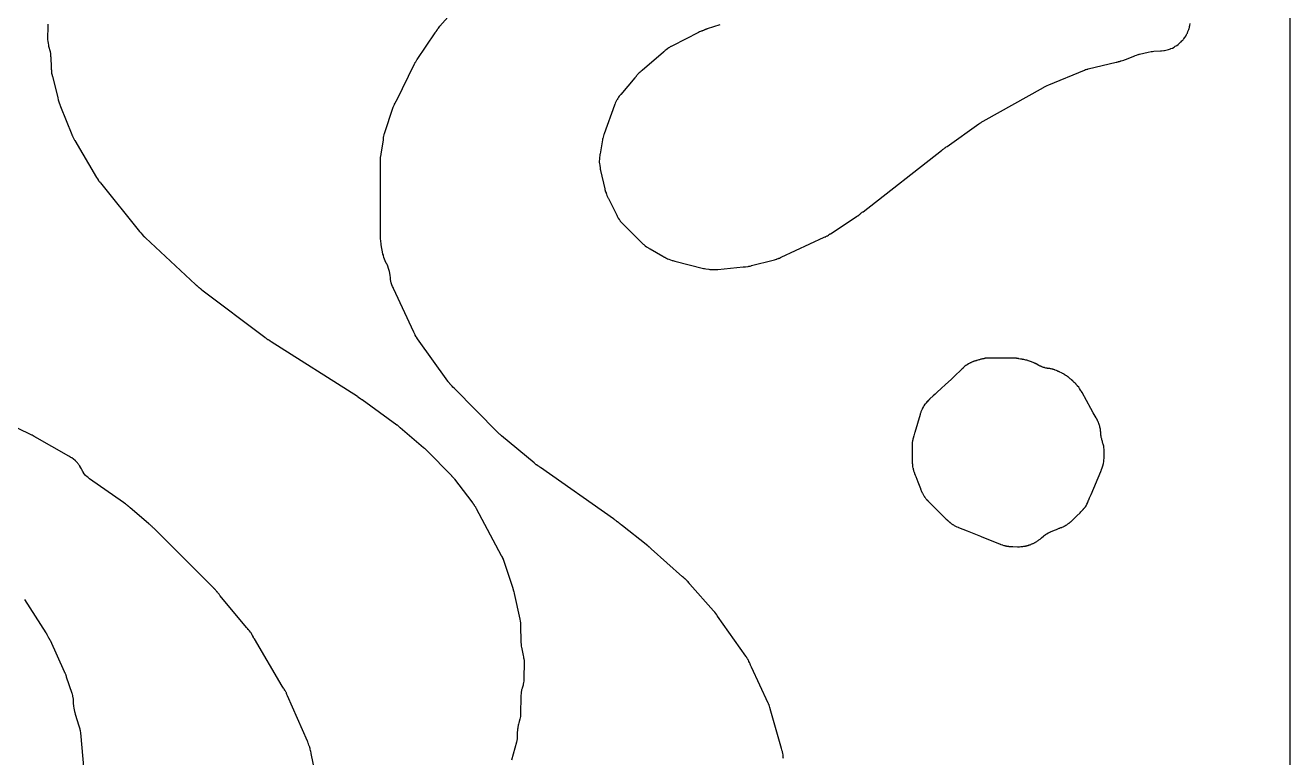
# Model space of a CAD drawing. Header units: millimetres. Extents: x 0 to 300, y 0 to 300.
# Drawn here: x 198.3 to 300.1, y 182.2 to 241.1 of the extents above; entities that cross this region are included whole.
import ezdxf

# ---------------------------------------------------------------- set-up
doc = ezdxf.new("R2010")
doc.units = ezdxf.units.MM
doc.layers.add('CUT', color=7, linetype='CONTINUOUS')

msp = doc.modelspace()

# ---------------------------------------------------------------- linework, layer by layer
at = {"layer": 'CUT'}
for points in [[(300.08, 298.84), (300.08, 1.15)], [(259.33, 182.12), (259.32, 182.21), (259.32, 182.25), (259.32, 182.28), (259.31, 182.41), (259.29, 182.54), (259.26, 182.66), (259.25, 182.69), (259.21, 182.81), (259.21, 182.82), (259.18, 182.92), (258.26, 186.12), (258.26, 186.13), (258.25, 186.16), (258.24, 186.23), (258.21, 186.33), (258.18, 186.4), (258.17, 186.44), (258.13, 186.51), (258.12, 186.53), (258.12, 186.54), (258.1, 186.57), (256.76, 189.47), (256.71, 189.59), (256.69, 189.65), (256.66, 189.71), (256.65, 189.75), (256.6, 189.84), (256.55, 189.94), (256.55, 189.95), (256.52, 190.01), (256.51, 190.04), (256.47, 190.1), (256.46, 190.11), (256.46, 190.12), (256.44, 190.15), (256.42, 190.2), (256.4, 190.23), (256.39, 190.24), (256.38, 190.26), (256.33, 190.32), (256.33, 190.33), (256.31, 190.36), (254.02, 193.59), (254, 193.62), (253.96, 193.7), (253.89, 193.79), (253.8, 193.9), (253.72, 193.99), (253.71, 194), (251.81, 196.15), (251.8, 196.17), (251.78, 196.19), (251.76, 196.22), (251.75, 196.23), (251.73, 196.25), (251.71, 196.27), (251.65, 196.35), (251.59, 196.41), (251.56, 196.44), (251.55, 196.45), (251.48, 196.52), (251.41, 196.58), (251.4, 196.59), (251.38, 196.61), (251.36, 196.63), (251.34, 196.65), (251.31, 196.67), (251.3, 196.68), (251.29, 196.69), (251.28, 196.7), (251.2, 196.76), (248.69, 198.99), (248.65, 199.04), (248.62, 199.06), (248.58, 199.1), (248.56, 199.12), (248.52, 199.15), (248.51, 199.16), (248.5, 199.17), (248.47, 199.19), (248.44, 199.22), (248.41, 199.25), (248.32, 199.32), (248.29, 199.34), (246.37, 200.84), (246.35, 200.86), (246.34, 200.87), (246.26, 200.93), (246.21, 200.98), (246.2, 200.99), (246.18, 201), (246.16, 201.02), (246.15, 201.02), (246.14, 201.03), (246.12, 201.05), (246.09, 201.08), (246, 201.15), (245.99, 201.16), (245.98, 201.17), (245.97, 201.17), (245.96, 201.18), (245.9, 201.23), (245.89, 201.24), (245.88, 201.25), (245.83, 201.29), (245.78, 201.32), (245.74, 201.35), (245.73, 201.36), (245.7, 201.38), (245.67, 201.4), (245.65, 201.41), (239.77, 205.54), (239.72, 205.58), (239.67, 205.62), (239.57, 205.67), (239.56, 205.68), (239.46, 205.75), (239.44, 205.77), (239.3, 205.9), (239.27, 205.92), (236.65, 208.08), (236.61, 208.12), (236.53, 208.19), (236.52, 208.19), (236.47, 208.24), (236.45, 208.26), (236.4, 208.3), (236.33, 208.37), (232.84, 211.92), (232.83, 211.93), (232.82, 211.94), (232.73, 212.02), (232.66, 212.08), (232.63, 212.11), (232.56, 212.19), (232.53, 212.23), (232.52, 212.23), (232.51, 212.25), (232.5, 212.27), (232.49, 212.28), (232.48, 212.3), (232.43, 212.36), (232.41, 212.39), (232.38, 212.42), (232.35, 212.45), (232.35, 212.46), (232.33, 212.48), (229.88, 215.9), (229.82, 215.98), (229.81, 216), (229.8, 216.02), (229.76, 216.07), (229.69, 216.19), (229.69, 216.2), (229.68, 216.21), (229.61, 216.39), (229.59, 216.44), (227.94, 219.96), (227.91, 220.02), (227.86, 220.11), (227.8, 220.25), (227.75, 220.41), (227.73, 220.54), (227.71, 220.68), (227.7, 220.85), (227.69, 220.97), (227.67, 221.04), (227.67, 221.06), (227.66, 221.09), (227.65, 221.19), (227.62, 221.33), (227.58, 221.48), (227.52, 221.65), (227.51, 221.67), (227.48, 221.75), (227.45, 221.82), (227.44, 221.85), (227.4, 221.93), (227.39, 221.95), (227.36, 222), (227.35, 222.03), (227.34, 222.05), (227.27, 222.18), (227.21, 222.3), (227.19, 222.38), (227.18, 222.42), (227.17, 222.43), (227.13, 222.63), (227.1, 222.72), (227.1, 222.73), (226.96, 223.46), (226.95, 223.51), (226.95, 223.59), (226.93, 223.7), (226.92, 223.76), (226.91, 223.96), (226.91, 230.47), (226.92, 230.64), (226.94, 230.71), (226.95, 230.78), (226.97, 230.91), (227.13, 231.92), (227.14, 232.02), (227.14, 232.08), (227.14, 232.11), (227.14, 232.12), (227.15, 232.15), (227.15, 232.16), (227.16, 232.2), (227.17, 232.22), (227.19, 232.32), (227.2, 232.36), (227.22, 232.41), (227.93, 234.55), (227.99, 234.7), (228.02, 234.76), (228.03, 234.78), (228.03, 234.79), (228.08, 234.87), (228.1, 234.91), (228.13, 234.96), (228.13, 234.97), (228.14, 234.99), (228.18, 235.05), (229.63, 238.02), (229.65, 238.06), (229.65, 238.08), (229.66, 238.09), (229.67, 238.11), (229.74, 238.19), (229.78, 238.25), (229.83, 238.34), (229.85, 238.38), (231.29, 240.52), (231.29, 240.53), (231.3, 240.54), (231.38, 240.63), (231.38, 240.64), (231.46, 240.74), (231.48, 240.78), (231.49, 240.8), (231.5, 240.81), (231.52, 240.85), (231.53, 240.86), (231.53, 240.87), (231.56, 240.9), (231.67, 241.05), (233.42, 243.02)], [(200.11, 241.21), (200.11, 241.1), (200.11, 240.97), (200.1, 240.11), (200.1, 240.1), (200.1, 240.06), (200.1, 239.96), (200.12, 239.86), (200.12, 239.83), (200.14, 239.69), (200.17, 239.53), (200.19, 239.45), (200.3, 239.01), (200.33, 238.84), (200.33, 238.8), (200.34, 238.78), (200.34, 238.75), (200.34, 238.71), (200.35, 238.62), (200.36, 238.58), (200.36, 238.51), (200.36, 238.49), (200.36, 238.46), (200.36, 238.45), (200.38, 237.84), (200.38, 237.82), (200.39, 237.7), (200.39, 237.67), (200.4, 237.58), (200.4, 237.55), (200.41, 237.55), (200.41, 237.54), (200.41, 237.53), (200.41, 237.51), (200.41, 237.48), (200.42, 237.42), (200.42, 237.35), (200.42, 237.33), (200.43, 237.26), (200.44, 237.23), (200.44, 237.22), (200.45, 237.19), (200.46, 237.12), (200.47, 237.1), (200.48, 237.07), (200.49, 237.03), (200.93, 235.3), (200.93, 235.27), (200.96, 235.16), (200.96, 235.15), (200.96, 235.14), (200.99, 235.04), (200.99, 235.03), (201, 235.01), (201.01, 234.96), (201.02, 234.93), (201.03, 234.91), (201.03, 234.9), (201.08, 234.75), (201.09, 234.73), (201.11, 234.67), (201.14, 234.6), (202.05, 232.35), (202.06, 232.32), (202.06, 232.31), (202.07, 232.29), (202.1, 232.2), (202.15, 232.09), (202.21, 231.99), (202.24, 231.95), (202.25, 231.94), (202.28, 231.88), (202.3, 231.86), (204.04, 228.89), (204.11, 228.78), (204.17, 228.69), (204.17, 228.68), (204.23, 228.61), (204.24, 228.59), (204.3, 228.53), (204.32, 228.51), (204.32, 228.5), (204.33, 228.49), (204.34, 228.48), (204.36, 228.45), (207.49, 224.55), (207.53, 224.5), (207.61, 224.42), (207.75, 224.26), (207.8, 224.2), (207.82, 224.18), (207.83, 224.17), (207.84, 224.16), (207.89, 224.12), (207.91, 224.1), (207.94, 224.07), (207.99, 224.03), (212, 220.28), (212.01, 220.28), (212.04, 220.25), (212.05, 220.24), (212.06, 220.23), (212.08, 220.22), (212.1, 220.2), (212.11, 220.19), (212.14, 220.17), (212.16, 220.15), (212.18, 220.13), (212.23, 220.09), (212.25, 220.07), (212.26, 220.07), (212.27, 220.05), (212.28, 220.04), (212.29, 220.04), (212.3, 220.03), (212.33, 220), (212.34, 219.99), (212.37, 219.97), (212.4, 219.94), (212.45, 219.9), (212.47, 219.89), (212.48, 219.88), (212.52, 219.85), (217.58, 216.03), (217.6, 216.01), (217.63, 215.99), (217.69, 215.94), (217.72, 215.92), (217.75, 215.9), (217.83, 215.85), (217.85, 215.84), (217.86, 215.84), (217.88, 215.82), (217.9, 215.81), (217.91, 215.81), (217.93, 215.79), (217.94, 215.79), (217.96, 215.77), (217.98, 215.77), (217.99, 215.76), (218.01, 215.75), (218.03, 215.74), (218.1, 215.69), (225.04, 211.28), (225.08, 211.24), (225.2, 211.16), (225.21, 211.16), (225.31, 211.08), (225.39, 211.03), (225.41, 211.02), (228.21, 208.99), (228.24, 208.97), (228.26, 208.95), (228.33, 208.89), (228.34, 208.88), (228.38, 208.85), (228.4, 208.83), (228.43, 208.8), (228.47, 208.77), (228.48, 208.76), (230.35, 207.16), (230.36, 207.15), (230.42, 207.1), (230.44, 207.09), (230.46, 207.07), (230.51, 207.02), (230.55, 207), (230.57, 206.98), (230.63, 206.92), (230.63, 206.91), (232.61, 204.89), (232.62, 204.88), (232.67, 204.83), (232.72, 204.78), (232.79, 204.7), (232.82, 204.65), (232.85, 204.61), (234.26, 202.77), (234.31, 202.71), (234.33, 202.69), (234.36, 202.63), (234.42, 202.56), (234.43, 202.54), (234.44, 202.53), (234.45, 202.5), (234.49, 202.44), (234.52, 202.4), (234.53, 202.38), (234.54, 202.37), (234.54, 202.35), (234.55, 202.34), (234.57, 202.31), (234.57, 202.3), (234.59, 202.25), (236.62, 198.47), (236.64, 198.44), (236.65, 198.42), (236.69, 198.34), (236.71, 198.3), (236.72, 198.28), (236.73, 198.26), (236.76, 198.18), (236.76, 198.17), (236.77, 198.15), (236.78, 198.12), (236.79, 198.11), (236.8, 198.09), (237.54, 195.84), (237.56, 195.8), (237.58, 195.74), (237.59, 195.69), (237.63, 195.53), (237.66, 195.43), (237.67, 195.4), (238.12, 193.33), (238.15, 193.17), (238.16, 193.05), (238.17, 192.91), (238.17, 192.9), (238.17, 192.87), (238.2, 191.49), (238.2, 191.45), (238.21, 191.32), (238.22, 191.29), (238.23, 191.2), (238.23, 191.19), (238.23, 191.17), (238.25, 191.07), (238.27, 191.01), (238.27, 190.96), (238.37, 190.42), (238.4, 190.32), (238.4, 190.3), (238.4, 190.29), (238.41, 190.26), (238.42, 190.23), (238.44, 190.14), (238.45, 190.02), (238.46, 189.91), (238.46, 189.87), (238.46, 189.86), (238.44, 188.58), (238.44, 188.56), (238.44, 188.52), (238.43, 188.36), (238.41, 188.25), (238.4, 188.22), (238.4, 188.18), (238.39, 188.14), (238.37, 188.02), (238.3, 187.8), (238.29, 187.75), (238.28, 187.71), (238.26, 187.66), (238.25, 187.61), (238.22, 187.46), (238.21, 187.34), (238.2, 187.22), (238.2, 187.12), (238.17, 185.73), (238.17, 185.7), (238.17, 185.68), (238.16, 185.53), (238.16, 185.5), (238.12, 185.28), (238.07, 185.1), (238.06, 185.09), (238.05, 185.05), (238.03, 184.99), (238, 184.88), (237.99, 184.8), (237.99, 184.77), (237.96, 184.65), (237.94, 184.57), (237.93, 184.5), (237.93, 184.46), (237.93, 184.42), (237.92, 184.38), (237.92, 184.33), (237.91, 184.28), (237.89, 183.84), (237.89, 183.79), (237.89, 183.77), (237.89, 183.7), (237.87, 183.57), (237.84, 183.43), (237.44, 181.99)], [(254.21, 241.17), (253.2, 240.84), (253.16, 240.82), (253.14, 240.82), (253.12, 240.81), (253.11, 240.81), (253.11, 240.8), (253.1, 240.8), (253.08, 240.79), (253.07, 240.79), (253.06, 240.79), (253.05, 240.79), (253.04, 240.78), (253.03, 240.78), (253.01, 240.77), (253, 240.77), (252.99, 240.77), (252.96, 240.75), (252.93, 240.74), (252.92, 240.74), (252.89, 240.72), (252.82, 240.69), (252.81, 240.69), (252.8, 240.68), (252.78, 240.67), (252.76, 240.66), (252.75, 240.66), (252.72, 240.65), (252.66, 240.63), (252.58, 240.6), (252.49, 240.56), (250.4, 239.49), (250.39, 239.48), (250.35, 239.46), (250.3, 239.43), (250.27, 239.42), (250.22, 239.39), (250.16, 239.35), (250.11, 239.32), (250.1, 239.31), (250.03, 239.26), (249.99, 239.24), (249.88, 239.16), (249.82, 239.11), (249.76, 239.06), (249.73, 239.03), (249.68, 238.99), (249.67, 238.98), (247.96, 237.49), (247.89, 237.44), (247.83, 237.38), (247.82, 237.38), (247.81, 237.37), (247.73, 237.31), (247.66, 237.24), (247.65, 237.23), (247.64, 237.22), (247.57, 237.14), (247.54, 237.1), (247.52, 237.08), (247.48, 237.03), (247.47, 237.02), (247.39, 236.93), (247.36, 236.9), (246.23, 235.55), (246.22, 235.55), (246.21, 235.53), (246.19, 235.51), (246.17, 235.48), (246.14, 235.45), (246.12, 235.43), (246.06, 235.35), (246.05, 235.34), (245.99, 235.24), (245.95, 235.17), (245.94, 235.15), (245.92, 235.11), (245.89, 235.07), (245.84, 234.97), (245.79, 234.86), (245.75, 234.75), (245.74, 234.72), (245.74, 234.7), (244.9, 232.4), (244.88, 232.33), (244.81, 232.12), (244.79, 232.03), (244.78, 231.99), (244.76, 231.9), (244.58, 230.78), (244.56, 230.72), (244.55, 230.66), (244.55, 230.63), (244.53, 230.53), (244.52, 230.4), (244.52, 230.36), (244.51, 230.2), (244.51, 230.14), (244.51, 230.11), (244.52, 229.98), (244.54, 229.88), (244.54, 229.85), (244.56, 229.79), (244.57, 229.73), (244.57, 229.72), (244.58, 229.66), (244.58, 229.64), (244.58, 229.61), (244.58, 229.6), (244.59, 229.55), (244.61, 229.47), (244.61, 229.44), (244.95, 227.97), (244.96, 227.92), (245.01, 227.74), (245.05, 227.64), (245.06, 227.61), (245.06, 227.6), (245.07, 227.59), (245.07, 227.57), (245.08, 227.56), (245.08, 227.54), (245.12, 227.43), (245.17, 227.32), (245.23, 227.22), (245.24, 227.2), (245.9, 225.9), (245.93, 225.84), (245.95, 225.78), (245.96, 225.77), (246.01, 225.66), (246.04, 225.61), (246.12, 225.5), (246.12, 225.49), (246.13, 225.48), (246.14, 225.47), (246.15, 225.46), (246.16, 225.45), (246.2, 225.39), (246.2, 225.38), (246.28, 225.29), (246.39, 225.17), (246.42, 225.13), (247.95, 223.6), (248.05, 223.51), (248.09, 223.48), (248.15, 223.43), (248.2, 223.39), (248.31, 223.31), (248.42, 223.24), (248.44, 223.23), (248.45, 223.22), (248.5, 223.19), (248.53, 223.18), (248.53, 223.17), (248.6, 223.13), (249.62, 222.54), (249.68, 222.51), (249.72, 222.49), (249.73, 222.48), (249.78, 222.46), (249.8, 222.45), (249.81, 222.44), (249.85, 222.42), (249.9, 222.39), (249.91, 222.39), (250.01, 222.34), (250.11, 222.3), (250.23, 222.26), (250.38, 222.21), (250.42, 222.2), (250.58, 222.14), (252.9, 221.57), (252.98, 221.56), (253.09, 221.54), (253.32, 221.5), (253.41, 221.49), (253.51, 221.48), (253.68, 221.47), (253.88, 221.48), (253.94, 221.48), (254.05, 221.49), (256.09, 221.68), (256.1, 221.68), (256.19, 221.68), (256.29, 221.69), (256.48, 221.72), (256.49, 221.73), (256.55, 221.74), (256.64, 221.76), (256.73, 221.78), (256.76, 221.79), (258.5, 222.22), (258.61, 222.25), (258.78, 222.31), (258.8, 222.32), (258.82, 222.33), (258.83, 222.33), (258.9, 222.36), (258.91, 222.36), (258.92, 222.37), (258.96, 222.38), (259.01, 222.4), (259.1, 222.44), (259.16, 222.47), (262.62, 224.08), (262.68, 224.1), (262.73, 224.12), (262.74, 224.13), (262.84, 224.18), (262.85, 224.19), (262.86, 224.19), (262.88, 224.2), (262.95, 224.24), (262.96, 224.25), (263.01, 224.29), (263.02, 224.29), (263.05, 224.31), (263.06, 224.32), (263.07, 224.33), (263.1, 224.34), (263.13, 224.36), (265.19, 225.73), (265.21, 225.74), (265.3, 225.8), (265.31, 225.81), (265.4, 225.86), (265.42, 225.88), (265.49, 225.93), (265.52, 225.96), (265.57, 226), (265.62, 226.04), (265.64, 226.06), (265.66, 226.08), (265.72, 226.12), (265.74, 226.13), (272.06, 231.06), (272.07, 231.06), (272.11, 231.1), (272.14, 231.13), (272.15, 231.13), (272.16, 231.14), (272.18, 231.16), (272.24, 231.19), (272.26, 231.21), (272.29, 231.23), (272.33, 231.26), (272.34, 231.27), (272.38, 231.3), (272.4, 231.32), (272.41, 231.33), (272.42, 231.34), (272.43, 231.34), (272.5, 231.39), (275.07, 233.21), (275.14, 233.26), (275.2, 233.29), (275.25, 233.32), (275.27, 233.33), (275.28, 233.34), (275.3, 233.35), (275.36, 233.38), (275.41, 233.41), (280.25, 236.12), (280.28, 236.14), (280.34, 236.18), (280.4, 236.2), (280.51, 236.25), (280.57, 236.28), (280.68, 236.33), (283.55, 237.52), (283.65, 237.56), (283.69, 237.57), (283.77, 237.59), (283.83, 237.61), (283.87, 237.62), (286.12, 238.15), (286.15, 238.16), (286.16, 238.16), (286.24, 238.18), (286.26, 238.19), (286.27, 238.19), (286.28, 238.2), (286.31, 238.21), (286.35, 238.22), (286.36, 238.22), (286.38, 238.23), (286.45, 238.25), (286.47, 238.26), (286.52, 238.27), (286.62, 238.3), (286.72, 238.33), (286.78, 238.36), (286.79, 238.36), (286.85, 238.38), (287.61, 238.68), (287.63, 238.69), (287.64, 238.69), (287.75, 238.73), (287.76, 238.73), (287.87, 238.77), (287.91, 238.78), (287.97, 238.8), (287.99, 238.8), (288, 238.81), (288.7, 238.98), (288.92, 239.02), (289.03, 239.03), (289.13, 239.04), (289.69, 239.07), (289.76, 239.08), (289.95, 239.1), (290, 239.11), (290.01, 239.11), (290.11, 239.12), (290.22, 239.15), (290.32, 239.18), (290.48, 239.24), (290.51, 239.25), (290.64, 239.3), (290.77, 239.37), (290.87, 239.44), (290.93, 239.47), (290.99, 239.51), (291.1, 239.59), (291.22, 239.69), (291.3, 239.76), (291.35, 239.81), (291.41, 239.87), (291.45, 239.92), (291.47, 239.94), (291.5, 239.97), (291.53, 240.01), (291.54, 240.02), (291.55, 240.03), (291.62, 240.12), (291.62, 240.13), (291.63, 240.14), (291.71, 240.26), (291.78, 240.38), (291.81, 240.44), (291.84, 240.5), (291.89, 240.62), (291.95, 240.78), (291.97, 240.82), (291.98, 240.85), (292.01, 240.97), (292.02, 241.05), (292.03, 241.1), (292.03, 241.11), (292.06, 241.28)], [(222.22, 178.1), (221.32, 182.52), (221.32, 182.54), (221.31, 182.56), (221.29, 182.71), (221.28, 182.72), (221.27, 182.75), (221.27, 182.78), (221.25, 182.88), (221.25, 182.89), (221.24, 182.92), (221.22, 183), (221.21, 183.03), (221.18, 183.09), (221.16, 183.14), (221.14, 183.19), (221.13, 183.21), (221.1, 183.31), (221.09, 183.35), (221.04, 183.47), (221.02, 183.51), (221.01, 183.53), (219.41, 187.18), (219.37, 187.27), (219.37, 187.28), (219.34, 187.35), (219.33, 187.38), (219.32, 187.4), (219.3, 187.45), (219.28, 187.48), (219.24, 187.55), (219.22, 187.58), (219.21, 187.6), (219.2, 187.61), (219.19, 187.63), (219.15, 187.71), (219.12, 187.75), (219.1, 187.78), (218.99, 187.94), (216.75, 191.77), (216.73, 191.79), (216.71, 191.82), (216.71, 191.83), (216.7, 191.84), (216.69, 191.85), (216.67, 191.9), (216.62, 191.98), (216.62, 191.99), (216.6, 192.02), (216.59, 192.04), (216.58, 192.05), (216.57, 192.07), (216.57, 192.08), (216.55, 192.11), (216.53, 192.14), (216.51, 192.18), (216.49, 192.2), (216.48, 192.22), (216.48, 192.23), (216.43, 192.29), (216.43, 192.3), (216.36, 192.39), (216.31, 192.45), (216.29, 192.47), (216.28, 192.48), (216.27, 192.49), (216.26, 192.5), (216.25, 192.52), (216.19, 192.6), (216.12, 192.67), (216.11, 192.68), (213.99, 195.23), (213.98, 195.25), (213.91, 195.35), (213.81, 195.46), (213.77, 195.5), (213.75, 195.52), (213.73, 195.55), (213.72, 195.56), (213.7, 195.58), (213.69, 195.6), (213.68, 195.61), (213.67, 195.62), (213.67, 195.63), (213.64, 195.65), (213.61, 195.69), (213.59, 195.71), (213.56, 195.75), (213.53, 195.78), (213.52, 195.79), (213.51, 195.8), (208.66, 200.66), (208.61, 200.7), (208.56, 200.75), (208.51, 200.79), (208.48, 200.82), (208.4, 200.89), (208.33, 200.95), (208.3, 200.98), (208.29, 200.99), (208.22, 201.05), (206.76, 202.29), (206.73, 202.32), (206.67, 202.37), (206.65, 202.39), (206.63, 202.4), (206.61, 202.42), (206.59, 202.44), (206.57, 202.46), (206.55, 202.47), (206.54, 202.48), (206.53, 202.49), (206.47, 202.54), (206.45, 202.55), (206.41, 202.59), (206.37, 202.62), (206.25, 202.71), (206.22, 202.73), (203.49, 204.64), (203.43, 204.69), (203.41, 204.7), (203.37, 204.73), (203.3, 204.79), (203.28, 204.81), (203.24, 204.84), (203.2, 204.87), (203.19, 204.88), (203.07, 205.02), (203.06, 205.04), (202.97, 205.18), (202.96, 205.2), (202.94, 205.23), (202.91, 205.26), (202.91, 205.27), (202.9, 205.28), (202.9, 205.29), (202.89, 205.31), (202.88, 205.33), (202.86, 205.36), (202.83, 205.43), (202.82, 205.44), (202.78, 205.52), (202.77, 205.53), (202.71, 205.64), (202.69, 205.67), (202.65, 205.73), (202.63, 205.76), (202.62, 205.77), (202.58, 205.82), (202.55, 205.87), (202.51, 205.91), (202.5, 205.93), (202.43, 206.01), (202.35, 206.08), (202.17, 206.23), (202.07, 206.31), (202.04, 206.33), (201.98, 206.36), (201.95, 206.38), (201.91, 206.4), (201.89, 206.41), (201.8, 206.47), (201.71, 206.52), (201.7, 206.52), (201.69, 206.53), (201.67, 206.54), (201.62, 206.57), (199.27, 207.9), (199.26, 207.91), (199.22, 207.93), (199.2, 207.94), (199.18, 207.96), (199.15, 207.97), (199.12, 207.99), (199.08, 208.01), (199.03, 208.05), (198.93, 208.1), (198.86, 208.14), (198.84, 208.15), (184.65, 215.08)], [(198.25, 194.93), (199.96, 192.25), (199.97, 192.23), (199.98, 192.21), (200.01, 192.18), (200.02, 192.16), (200.02, 192.15), (200.03, 192.14), (200.04, 192.13), (200.05, 192.1), (200.07, 192.06), (200.1, 192.01), (200.13, 191.96), (200.15, 191.93), (200.16, 191.9), (200.18, 191.86), (200.19, 191.84), (200.22, 191.79), (200.23, 191.78), (200.24, 191.75), (200.25, 191.74), (200.26, 191.71), (200.27, 191.7), (200.3, 191.64), (201.45, 189.12), (201.45, 189.11), (201.47, 189.07), (201.48, 189.05), (201.49, 189.03), (201.56, 188.85), (201.56, 188.84), (201.57, 188.83), (201.57, 188.82), (201.59, 188.78), (201.6, 188.76), (201.61, 188.72), (201.61, 188.71), (202.06, 187.38), (202.07, 187.33), (202.11, 187.17), (202.11, 187.14), (202.14, 187), (202.15, 186.95), (202.15, 186.94), (202.15, 186.84), (202.16, 186.76), (202.16, 186.73), (202.16, 186.66), (202.17, 186.62), (202.17, 186.61), (202.17, 186.52), (202.18, 186.4), (202.19, 186.34), (202.21, 186.19), (202.24, 186.04), (202.28, 185.9), (202.29, 185.84), (202.32, 185.7), (202.61, 184.76), (202.65, 184.67), (202.65, 184.66), (202.66, 184.62), (202.68, 184.58), (202.69, 184.54), (202.71, 184.43), (202.72, 184.4), (202.72, 184.36), (202.73, 184.35), (202.75, 184.2), (203.01, 181.15)]]:
    msp.add_lwpolyline(points, dxfattribs=at)
msp.add_lwpolyline([(269.7, 206.05), (269.7, 206.02), (269.7, 206.01), (269.7, 205.97), (269.7, 205.93), (269.7, 205.89), (269.7, 205.87), (269.7, 205.85), (269.71, 205.83), (269.71, 205.82), (269.71, 205.78), (269.71, 205.77), (269.72, 205.65), (269.73, 205.6), (269.75, 205.5), (269.75, 205.49), (269.76, 205.48), (269.78, 205.39), (269.78, 205.38), (269.79, 205.36), (269.8, 205.32), (269.81, 205.28), (269.85, 205.16), (269.85, 205.14), (269.86, 205.12), (269.87, 205.11), (269.87, 205.1), (269.87, 205.09), (269.88, 205.08), (269.89, 205.06), (269.89, 205.05), (269.94, 204.92), (269.95, 204.88), (269.98, 204.81), (270.14, 204.39), (270.35, 203.85), (270.36, 203.82), (270.37, 203.8), (270.38, 203.78), (270.39, 203.75), (270.41, 203.7), (270.41, 203.69), (270.45, 203.61), (270.47, 203.57), (270.48, 203.55), (270.48, 203.54), (270.49, 203.52), (270.5, 203.51), (270.52, 203.47), (270.54, 203.43), (270.61, 203.31), (270.64, 203.26), (270.65, 203.25), (270.65, 203.24), (270.66, 203.22), (270.67, 203.21), (270.68, 203.2), (270.69, 203.17), (270.71, 203.15), (270.73, 203.12), (270.76, 203.09), (270.77, 203.08), (270.77, 203.07), (270.78, 203.06), (270.8, 203.04), (270.83, 203.01), (270.84, 203), (270.84, 202.99), (270.85, 202.98), (270.86, 202.97), (270.88, 202.95), (270.95, 202.88), (270.95, 202.87), (270.96, 202.86), (270.99, 202.83), (271, 202.82), (271.24, 202.58), (271.3, 202.52), (272.37, 201.45), (272.43, 201.4), (272.51, 201.33), (272.51, 201.32), (272.52, 201.31), (272.53, 201.3), (272.54, 201.29), (272.56, 201.28), (272.57, 201.27), (272.68, 201.17), (272.69, 201.16), (272.7, 201.15), (272.72, 201.13), (272.73, 201.12), (272.74, 201.12), (272.77, 201.1), (272.79, 201.08), (272.8, 201.07), (272.87, 201.02), (272.9, 200.99), (272.92, 200.98), (272.93, 200.97), (272.97, 200.95), (273.01, 200.93), (273.06, 200.89), (273.18, 200.82), (273.3, 200.77), (273.39, 200.74), (273.41, 200.73), (274.13, 200.44), (275.05, 200.07), (275.19, 200.01), (275.25, 199.99), (276.77, 199.38), (276.81, 199.37), (276.82, 199.36), (276.96, 199.31), (276.97, 199.31), (277, 199.3), (277.07, 199.28), (277.16, 199.26), (277.18, 199.25), (277.23, 199.24), (277.26, 199.23), (277.29, 199.22), (277.32, 199.22), (277.35, 199.22), (277.41, 199.21), (277.44, 199.21), (277.47, 199.2), (277.48, 199.2), (277.49, 199.2), (277.52, 199.19), (277.66, 199.18), (277.72, 199.18), (277.78, 199.18), (277.8, 199.18), (278.16, 199.17), (278.19, 199.17), (278.21, 199.17), (278.32, 199.17), (278.45, 199.18), (278.46, 199.18), (278.48, 199.18), (278.49, 199.19), (278.5, 199.19), (278.52, 199.19), (278.54, 199.19), (278.58, 199.19), (278.59, 199.2), (278.68, 199.21), (278.69, 199.21), (278.7, 199.21), (278.71, 199.21), (278.72, 199.21), (278.81, 199.22), (278.85, 199.24), (278.9, 199.25), (278.92, 199.25), (278.94, 199.26), (279.02, 199.28), (279.05, 199.29), (279.07, 199.3), (279.08, 199.3), (279.09, 199.31), (279.12, 199.32), (279.15, 199.33), (279.16, 199.33), (279.18, 199.33), (279.23, 199.35), (279.27, 199.37), (279.32, 199.39), (279.35, 199.41), (279.36, 199.41), (279.41, 199.43), (279.42, 199.43), (279.53, 199.48), (279.57, 199.5), (279.59, 199.52), (279.61, 199.53), (279.63, 199.54), (279.73, 199.6), (279.78, 199.64), (279.83, 199.67), (279.9, 199.72), (279.95, 199.76), (279.99, 199.79), (280.01, 199.81), (280.06, 199.85), (280.08, 199.87), (280.09, 199.88), (280.26, 200.02), (280.31, 200.06), (280.33, 200.07), (280.34, 200.08), (280.35, 200.08), (280.37, 200.09), (280.37, 200.1), (280.38, 200.11), (280.39, 200.11), (280.41, 200.12), (280.43, 200.14), (280.46, 200.16), (280.47, 200.17), (280.48, 200.17), (280.49, 200.18), (280.52, 200.2), (280.53, 200.2), (280.56, 200.22), (280.57, 200.23), (280.65, 200.28), (280.67, 200.29), (280.69, 200.3), (280.71, 200.31), (280.72, 200.31), (280.73, 200.32), (280.77, 200.34), (280.79, 200.35), (280.82, 200.36), (280.83, 200.36), (281.15, 200.49), (281.23, 200.52), (281.31, 200.56), (281.53, 200.65), (281.56, 200.66), (281.58, 200.67), (281.59, 200.67), (281.6, 200.68), (281.67, 200.71), (281.68, 200.71), (281.7, 200.72), (281.71, 200.72), (281.72, 200.72), (281.74, 200.73), (281.76, 200.74), (281.77, 200.74), (281.84, 200.77), (281.91, 200.81), (281.94, 200.83), (281.96, 200.84), (281.97, 200.84), (281.98, 200.85), (282, 200.86), (282.02, 200.87), (282.03, 200.88), (282.07, 200.9), (282.08, 200.9), (282.1, 200.91), (282.13, 200.93), (282.14, 200.94), (282.16, 200.96), (282.23, 201), (282.32, 201.07), (282.33, 201.07), (282.34, 201.08), (282.36, 201.1), (282.4, 201.14), (282.42, 201.15), (282.44, 201.16), (282.45, 201.17), (282.5, 201.21), (282.54, 201.25), (282.54, 201.26), (282.58, 201.29), (282.6, 201.31), (282.76, 201.47), (282.82, 201.53), (282.88, 201.59), (282.9, 201.61), (282.95, 201.65), (283.21, 201.9), (283.28, 201.98), (283.32, 202.02), (283.33, 202.03), (283.4, 202.11), (283.43, 202.14), (283.46, 202.18), (283.47, 202.19), (283.48, 202.2), (283.48, 202.21), (283.49, 202.22), (283.5, 202.23), (283.51, 202.24), (283.55, 202.28), (283.56, 202.29), (283.58, 202.32), (283.58, 202.33), (283.63, 202.38), (283.69, 202.47), (283.76, 202.6), (283.82, 202.74), (283.83, 202.76), (283.83, 202.77), (283.83, 202.78), (283.85, 202.82), (283.86, 202.84), (283.89, 202.91), (283.9, 202.94), (283.97, 203.1), (284.09, 203.37), (284.87, 205.22), (284.91, 205.31), (284.93, 205.36), (284.93, 205.37), (284.94, 205.4), (284.95, 205.43), (284.98, 205.51), (284.99, 205.54), (285, 205.56), (285.01, 205.57), (285.01, 205.58), (285.01, 205.6), (285.04, 205.68), (285.06, 205.77), (285.07, 205.8), (285.07, 205.81), (285.08, 205.82), (285.08, 205.83), (285.09, 205.87), (285.12, 206.02), (285.13, 206.14), (285.13, 206.15), (285.14, 206.26), (285.14, 206.3), (285.14, 206.32), (285.14, 206.36), (285.14, 206.37), (285.14, 206.39), (285.14, 206.43), (285.15, 206.7), (285.15, 206.73), (285.15, 206.74), (285.15, 206.79), (285.15, 206.81), (285.15, 206.82), (285.15, 206.83), (285.14, 206.84), (285.14, 206.87), (285.14, 206.91), (285.14, 206.92), (285.14, 206.93), (285.14, 206.96), (285.14, 206.98), (285.14, 207.03), (285.13, 207.14), (285.12, 207.14), (285.12, 207.15), (285.12, 207.16), (285.11, 207.27), (285.09, 207.34), (285.09, 207.35), (285.08, 207.36), (285.08, 207.37), (285.08, 207.38), (285.08, 207.39), (285.07, 207.4), (285.07, 207.41), (285.05, 207.47), (285.05, 207.48), (285.01, 207.61), (285, 207.64), (285, 207.65), (285, 207.66), (284.99, 207.68), (284.98, 207.69), (284.96, 207.77), (284.96, 207.78), (284.95, 207.82), (284.95, 207.84), (284.93, 207.91), (284.91, 207.97), (284.91, 207.98), (284.9, 208.05), (284.9, 208.07), (284.9, 208.08), (284.9, 208.09), (284.9, 208.1), (284.9, 208.11), (284.89, 208.12), (284.89, 208.14), (284.89, 208.18), (284.89, 208.19), (284.89, 208.21), (284.89, 208.22), (284.89, 208.23), (284.89, 208.24), (284.88, 208.26), (284.88, 208.31), (284.88, 208.33), (284.88, 208.36), (284.88, 208.37), (284.87, 208.38), (284.87, 208.39), (284.87, 208.4), (284.86, 208.46), (284.86, 208.48), (284.86, 208.52), (284.85, 208.58), (284.85, 208.6), (284.85, 208.61), (284.84, 208.62), (284.84, 208.63), (284.84, 208.64), (284.84, 208.65), (284.84, 208.66), (284.83, 208.69), (284.83, 208.7), (284.82, 208.75), (284.82, 208.76), (284.81, 208.77), (284.8, 208.82), (284.79, 208.87), (284.77, 208.93), (284.77, 208.94), (284.76, 208.95), (284.75, 208.97), (284.75, 208.98), (284.74, 209), (284.74, 209.02), (284.72, 209.07), (284.71, 209.09), (284.69, 209.14), (284.68, 209.16), (284.68, 209.17), (284.66, 209.23), (284.65, 209.24), (284.63, 209.28), (284.63, 209.29), (284.62, 209.31), (284.61, 209.32), (284.6, 209.34), (284.6, 209.35), (284.59, 209.37), (284.59, 209.38), (284.58, 209.39), (284.57, 209.41), (284.56, 209.43), (284.55, 209.44), (284.55, 209.45), (284.54, 209.48), (284.53, 209.49), (284.51, 209.52), (284.49, 209.55), (284.27, 209.94), (284.08, 210.29), (283.37, 211.57), (283.32, 211.65), (283.31, 211.65), (283.31, 211.66), (283.29, 211.69), (283.28, 211.72), (283.27, 211.73), (283.26, 211.74), (283.24, 211.78), (283.17, 211.89), (283.1, 212), (283.01, 212.1), (283, 212.11), (282.99, 212.12), (282.93, 212.19), (282.89, 212.23), (282.88, 212.24), (282.86, 212.27), (282.81, 212.32), (282.8, 212.33), (282.74, 212.39), (282.68, 212.45), (282.66, 212.47), (282.65, 212.48), (282.64, 212.48), (282.57, 212.55), (282.56, 212.56), (282.55, 212.57), (282.55, 212.58), (282.54, 212.59), (282.52, 212.61), (282.49, 212.63), (282.46, 212.65), (282.42, 212.69), (282.39, 212.72), (282.36, 212.74), (282.29, 212.8), (282.28, 212.81), (282.25, 212.83), (282.24, 212.84), (282.23, 212.85), (282.2, 212.87), (282.19, 212.87), (282.18, 212.88), (282.13, 212.91), (282.11, 212.92), (282.07, 212.95), (282.02, 212.98), (282.01, 212.99), (282, 213), (281.95, 213.03), (281.93, 213.04), (281.92, 213.05), (281.87, 213.07), (281.79, 213.12), (281.77, 213.13), (281.7, 213.17), (281.57, 213.23), (281.54, 213.24), (281.52, 213.25), (281.5, 213.26), (281.49, 213.26), (281.45, 213.28), (281.44, 213.28), (281.43, 213.28), (281.41, 213.3), (281.4, 213.3), (281.36, 213.32), (281.35, 213.33), (281.31, 213.35), (281.2, 213.39), (281.17, 213.4), (281.15, 213.4), (281.14, 213.4), (281.09, 213.42), (281.07, 213.43), (281.04, 213.44), (281.01, 213.45), (280.99, 213.45), (280.96, 213.46), (280.89, 213.48), (280.86, 213.48), (280.84, 213.49), (280.82, 213.49), (280.76, 213.5), (280.71, 213.51), (280.66, 213.51), (280.65, 213.51), (280.63, 213.51), (280.62, 213.52), (280.61, 213.52), (280.6, 213.52), (280.58, 213.52), (280.57, 213.52), (280.56, 213.52), (280.55, 213.53), (280.54, 213.53), (280.53, 213.53), (280.52, 213.53), (280.51, 213.53), (280.5, 213.53), (280.49, 213.54), (280.48, 213.54), (280.47, 213.54), (280.45, 213.54), (280.38, 213.56), (280.35, 213.57), (280.33, 213.58), (280.32, 213.58), (280.3, 213.59), (280.26, 213.6), (280.22, 213.61), (280.2, 213.62), (280.18, 213.63), (280.17, 213.63), (280.14, 213.64), (280.13, 213.65), (280.12, 213.65), (280.1, 213.66), (280.06, 213.68), (280.05, 213.69), (280.04, 213.69), (280.02, 213.7), (280.01, 213.7), (280, 213.71), (279.89, 213.76), (279.67, 213.88), (279.65, 213.89), (279.64, 213.9), (279.63, 213.9), (279.62, 213.91), (279.58, 213.93), (279.57, 213.93), (279.55, 213.94), (279.54, 213.95), (279.42, 214), (279.34, 214.03), (279.3, 214.05), (279.06, 214.13), (279.04, 214.14), (279.03, 214.14), (279, 214.15), (278.92, 214.17), (278.9, 214.17), (278.87, 214.18), (278.86, 214.18), (278.84, 214.19), (278.67, 214.23), (278.58, 214.24), (278.54, 214.25), (278.53, 214.25), (278.51, 214.25), (278.48, 214.26), (278.46, 214.26), (278.42, 214.27), (278.27, 214.3), (278.25, 214.31), (278.23, 214.31), (278.22, 214.31), (278.19, 214.31), (278.11, 214.32), (278.1, 214.32), (278.09, 214.33), (278.03, 214.33), (278.02, 214.33), (277.99, 214.33), (277.97, 214.33), (277.96, 214.33), (277.94, 214.34), (277.9, 214.34), (277.84, 214.34), (277.83, 214.34), (276.38, 214.35), (275.96, 214.35), (275.94, 214.35), (275.9, 214.35), (275.82, 214.35), (275.8, 214.35), (275.79, 214.34), (275.78, 214.34), (275.75, 214.34), (275.72, 214.34), (275.71, 214.34), (275.7, 214.34), (275.68, 214.34), (275.66, 214.33), (275.64, 214.33), (275.62, 214.33), (275.6, 214.33), (275.59, 214.33), (275.58, 214.33), (275.57, 214.32), (275.54, 214.32), (275.52, 214.32), (275.51, 214.31), (275.5, 214.31), (275.49, 214.31), (275.45, 214.3), (275.43, 214.3), (275.41, 214.3), (275.4, 214.29), (275.39, 214.29), (275.36, 214.28), (275.31, 214.27), (275.27, 214.26), (275.23, 214.25), (275.22, 214.25), (275.21, 214.25), (275.17, 214.24), (275.12, 214.22), (275.05, 214.2), (274.9, 214.16), (274.88, 214.15), (274.86, 214.15), (274.84, 214.14), (274.81, 214.13), (274.8, 214.13), (274.78, 214.12), (274.74, 214.11), (274.73, 214.11), (274.69, 214.1), (274.68, 214.09), (274.66, 214.09), (274.64, 214.08), (274.63, 214.07), (274.58, 214.05), (274.57, 214.05), (274.56, 214.05), (274.56, 214.04), (274.44, 213.99), (274.43, 213.99), (274.41, 213.98), (274.37, 213.96), (274.35, 213.95), (274.34, 213.94), (274.33, 213.94), (274.22, 213.89), (274.12, 213.82), (274.02, 213.75), (273.94, 213.69), (273.86, 213.62), (273.85, 213.61), (273.83, 213.59), (273.82, 213.58), (273.81, 213.57), (273.81, 213.56), (273.8, 213.55), (273.79, 213.55), (273.71, 213.48), (273.49, 213.27), (273.26, 213.05), (272.82, 212.64), (272.38, 212.23), (272.02, 211.9), (271.7, 211.6), (271.53, 211.45), (271.39, 211.32), (271.11, 211.06), (271.08, 211.03), (271.07, 211.02), (271.05, 211), (271.02, 210.97), (270.94, 210.89), (270.92, 210.87), (270.92, 210.86), (270.91, 210.86), (270.91, 210.85), (270.85, 210.78), (270.84, 210.77), (270.83, 210.77), (270.82, 210.76), (270.82, 210.75), (270.81, 210.73), (270.76, 210.67), (270.74, 210.65), (270.72, 210.63), (270.64, 210.51), (270.61, 210.46), (270.59, 210.43), (270.59, 210.42), (270.58, 210.4), (270.53, 210.31), (270.52, 210.28), (270.51, 210.26), (270.49, 210.24), (270.49, 210.23), (270.47, 210.19), (270.42, 210.08), (270.42, 210.07), (270.4, 210.03), (270.39, 209.99), (270.39, 209.98), (270.38, 209.96), (270.36, 209.92), (270.36, 209.91), (270.34, 209.86), (270.34, 209.85), (270.33, 209.82), (269.9, 208.37), (269.88, 208.3), (269.86, 208.21), (269.82, 208.08), (269.8, 208.02), (269.8, 208.01), (269.79, 207.98), (269.79, 207.97), (269.78, 207.96), (269.78, 207.95), (269.78, 207.94), (269.77, 207.9), (269.75, 207.82), (269.75, 207.81), (269.74, 207.8), (269.74, 207.78), (269.72, 207.7), (269.72, 207.69), (269.7, 207.56), (269.69, 207.49), (269.69, 207.44), (269.68, 207.32), (269.68, 207.2), (269.68, 207.18), (269.69, 206.44), (269.69, 206.26), (269.69, 206.2), (269.7, 206.13)], close=True, dxfattribs=at)

doc.saveas('drawing.dxf')
